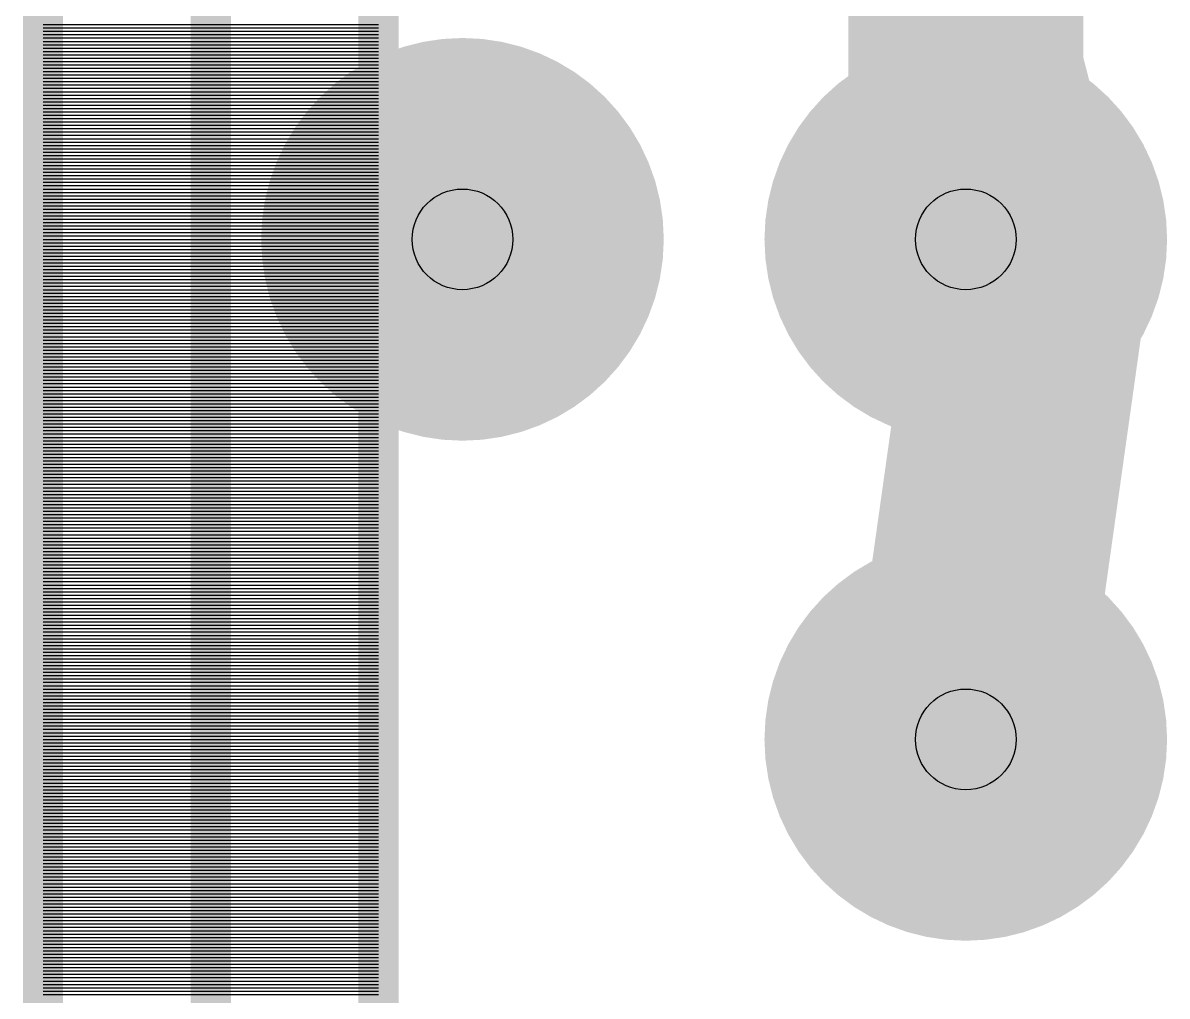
# Model space of a CAD drawing. Extents: x -1.81 to 0.88, y -1.38 to 1.44.
# Drawn here: x -1.806 to -1.465, y -0.1185 to 0.1715 of the extents above; entities that cross this region are included whole.
import ezdxf

# ---------------------------------------------------------------- set-up
doc = ezdxf.new("R2010")
doc.units = 0
doc.layers.get('0').update_dxf_attribs({"linetype": 'CONTINUOUS'})

# ---------------------------------------------------------------- blocks, each defined once
blk = doc.blocks.new('EPAD')
at = {"const_width": 0.5}
blk.add_lwpolyline([(-0.25, 0, 1), (0.25, 0, 1)], format="xyb", close=True, dxfattribs=at)

msp = doc.modelspace()

# ---------------------------------------------------------------- linework, layer by layer
for points, const_width in [([(-1.8, -1.217), (-1.8, 1.307), (-1.75, 1.307), (-1.75, -1.217), (-1.8, -1.217)], 0.012), ([(-1.75, -1.167), (-1.75, 1.257), (-1.7, 1.257), (-1.7, -1.167), (-1.75, -1.167)], 0.012), ([(-1.525, 0.207), (-1.525, 0.157), (-1.507, 0.086)], 0.07), ([(-1.507, 0.086), (-1.525, 0.107)], 0.07), ([(-1.507, 0.086), (-1.525, -0.042)], 0.07)]:
    msp.add_lwpolyline(points, dxfattribs=dict(const_width=const_width))
for points in [[(-1.8, 0.171), (-1.75, 0.171)], [(-1.75, 0.171), (-1.7, 0.171)], [(-1.8, 0.17), (-1.75, 0.17)], [(-1.8, 0.169), (-1.75, 0.169)], [(-1.8, 0.168), (-1.75, 0.168)], [(-1.75, 0.17), (-1.7, 0.17)], [(-1.75, 0.169), (-1.7, 0.169)], [(-1.75, 0.168), (-1.7, 0.168)], [(-1.8, 0.167), (-1.75, 0.167)], [(-1.8, 0.166), (-1.75, 0.166)], [(-1.8, 0.165), (-1.75, 0.165)], [(-1.8, 0.164), (-1.75, 0.164)], [(-1.75, 0.167), (-1.7, 0.167)], [(-1.75, 0.166), (-1.7, 0.166)], [(-1.75, 0.165), (-1.7, 0.165)], [(-1.75, 0.164), (-1.7, 0.164)], [(-1.8, 0.163), (-1.75, 0.163)], [(-1.8, 0.162), (-1.75, 0.162)], [(-1.8, 0.161), (-1.75, 0.161)], [(-1.75, 0.163), (-1.7, 0.163)], [(-1.75, 0.162), (-1.7, 0.162)], [(-1.75, 0.161), (-1.7, 0.161)], [(-1.8, 0.16), (-1.75, 0.16)], [(-1.8, 0.159), (-1.75, 0.159)], [(-1.8, 0.158), (-1.75, 0.158)], [(-1.8, 0.157), (-1.75, 0.157)], [(-1.75, 0.16), (-1.7, 0.16)], [(-1.75, 0.159), (-1.7, 0.159)], [(-1.75, 0.158), (-1.7, 0.158)], [(-1.75, 0.157), (-1.7, 0.157)], [(-1.8, 0.156), (-1.75, 0.156)], [(-1.8, 0.155), (-1.75, 0.155)], [(-1.8, 0.154), (-1.75, 0.154)], [(-1.75, 0.156), (-1.7, 0.156)], [(-1.75, 0.155), (-1.7, 0.155)], [(-1.75, 0.154), (-1.7, 0.154)], [(-1.8, 0.153), (-1.75, 0.153)], [(-1.8, 0.152), (-1.75, 0.152)], [(-1.8, 0.151), (-1.75, 0.151)], [(-1.75, 0.153), (-1.7, 0.153)], [(-1.75, 0.152), (-1.7, 0.152)], [(-1.75, 0.151), (-1.7, 0.151)], [(-1.8, 0.15), (-1.75, 0.15)], [(-1.8, 0.149), (-1.75, 0.149)], [(-1.8, 0.148), (-1.75, 0.148)], [(-1.8, 0.147), (-1.75, 0.147)], [(-1.75, 0.15), (-1.7, 0.15)], [(-1.75, 0.149), (-1.7, 0.149)], [(-1.75, 0.148), (-1.7, 0.148)], [(-1.75, 0.147), (-1.7, 0.147)], [(-1.8, 0.146), (-1.75, 0.146)], [(-1.8, 0.145), (-1.75, 0.145)], [(-1.8, 0.144), (-1.75, 0.144)], [(-1.75, 0.146), (-1.7, 0.146)], [(-1.75, 0.145), (-1.7, 0.145)], [(-1.75, 0.144), (-1.7, 0.144)], [(-1.8, 0.143), (-1.75, 0.143)], [(-1.8, 0.142), (-1.75, 0.142)], [(-1.8, 0.141), (-1.75, 0.141)], [(-1.8, 0.14), (-1.75, 0.14)], [(-1.75, 0.143), (-1.7, 0.143)], [(-1.75, 0.142), (-1.7, 0.142)], [(-1.75, 0.141), (-1.7, 0.141)], [(-1.75, 0.14), (-1.7, 0.14)], [(-1.8, 0.139), (-1.75, 0.139)], [(-1.8, 0.138), (-1.75, 0.138)], [(-1.8, 0.137), (-1.75, 0.137)], [(-1.75, 0.139), (-1.7, 0.139)], [(-1.75, 0.138), (-1.7, 0.138)], [(-1.75, 0.137), (-1.7, 0.137)], [(-1.8, 0.136), (-1.75, 0.136)], [(-1.8, 0.135), (-1.75, 0.135)], [(-1.8, 0.134), (-1.75, 0.134)], [(-1.8, 0.133), (-1.75, 0.133)], [(-1.75, 0.136), (-1.7, 0.136)], [(-1.75, 0.135), (-1.7, 0.135)], [(-1.75, 0.134), (-1.7, 0.134)], [(-1.75, 0.133), (-1.7, 0.133)], [(-1.8, 0.132), (-1.75, 0.132)], [(-1.8, 0.131), (-1.75, 0.131)], [(-1.8, 0.13), (-1.75, 0.13)], [(-1.75, 0.132), (-1.7, 0.132)], [(-1.75, 0.131), (-1.7, 0.131)], [(-1.75, 0.13), (-1.7, 0.13)], [(-1.8, 0.129), (-1.75, 0.129)], [(-1.8, 0.128), (-1.75, 0.128)], [(-1.8, 0.127), (-1.75, 0.127)], [(-1.75, 0.129), (-1.7, 0.129)], [(-1.75, 0.128), (-1.7, 0.128)], [(-1.75, 0.127), (-1.7, 0.127)], [(-1.8, 0.126), (-1.75, 0.126)], [(-1.8, 0.125), (-1.75, 0.125)], [(-1.8, 0.124), (-1.75, 0.124)], [(-1.8, 0.123), (-1.75, 0.123)], [(-1.75, 0.126), (-1.7, 0.126)], [(-1.75, 0.125), (-1.7, 0.125)], [(-1.75, 0.124), (-1.7, 0.124)], [(-1.75, 0.123), (-1.7, 0.123)], [(-1.8, 0.122), (-1.75, 0.122)], [(-1.8, 0.121), (-1.75, 0.121)], [(-1.8, 0.12), (-1.75, 0.12)], [(-1.75, 0.122), (-1.7, 0.122)], [(-1.75, 0.121), (-1.7, 0.121)], [(-1.75, 0.12), (-1.7, 0.12)], [(-1.8, 0.119), (-1.75, 0.119)], [(-1.8, 0.118), (-1.75, 0.118)], [(-1.8, 0.117), (-1.75, 0.117)], [(-1.8, 0.116), (-1.75, 0.116)], [(-1.75, 0.119), (-1.7, 0.119)], [(-1.75, 0.118), (-1.7, 0.118)], [(-1.75, 0.117), (-1.7, 0.117)], [(-1.75, 0.116), (-1.7, 0.116)], [(-1.8, 0.115), (-1.75, 0.115)], [(-1.8, 0.114), (-1.75, 0.114)], [(-1.8, 0.113), (-1.75, 0.113)], [(-1.75, 0.115), (-1.7, 0.115)], [(-1.75, 0.114), (-1.7, 0.114)], [(-1.75, 0.113), (-1.7, 0.113)], [(-1.8, 0.112), (-1.75, 0.112)], [(-1.8, 0.111), (-1.75, 0.111)], [(-1.8, 0.11), (-1.75, 0.11)], [(-1.75, 0.112), (-1.7, 0.112)], [(-1.75, 0.111), (-1.7, 0.111)], [(-1.75, 0.11), (-1.7, 0.11)], [(-1.8, 0.109), (-1.75, 0.109)], [(-1.8, 0.108), (-1.75, 0.108)], [(-1.8, 0.107), (-1.75, 0.107)], [(-1.8, 0.106), (-1.75, 0.106)], [(-1.75, 0.109), (-1.7, 0.109)], [(-1.75, 0.108), (-1.7, 0.108)], [(-1.75, 0.107), (-1.7, 0.107)], [(-1.75, 0.106), (-1.7, 0.106)], [(-1.8, 0.105), (-1.75, 0.105)], [(-1.8, 0.104), (-1.75, 0.104)], [(-1.8, 0.103), (-1.75, 0.103)], [(-1.75, 0.105), (-1.7, 0.105)], [(-1.75, 0.104), (-1.7, 0.104)], [(-1.75, 0.103), (-1.7, 0.103)], [(-1.8, 0.102), (-1.75, 0.102)], [(-1.8, 0.101), (-1.75, 0.101)], [(-1.8, 0.1), (-1.75, 0.1)], [(-1.8, 0.099), (-1.75, 0.099)], [(-1.75, 0.102), (-1.7, 0.102)], [(-1.75, 0.101), (-1.7, 0.101)], [(-1.75, 0.1), (-1.7, 0.1)], [(-1.75, 0.099), (-1.7, 0.099)], [(-1.8, 0.098), (-1.75, 0.098)], [(-1.8, 0.097), (-1.75, 0.097)], [(-1.8, 0.096), (-1.75, 0.096)], [(-1.75, 0.098), (-1.7, 0.098)], [(-1.75, 0.097), (-1.7, 0.097)], [(-1.75, 0.096), (-1.7, 0.096)], [(-1.8, 0.095), (-1.75, 0.095)], [(-1.8, 0.094), (-1.75, 0.094)], [(-1.8, 0.093), (-1.75, 0.093)], [(-1.75, 0.095), (-1.7, 0.095)], [(-1.75, 0.094), (-1.7, 0.094)], [(-1.75, 0.093), (-1.7, 0.093)], [(-1.8, 0.092), (-1.75, 0.092)], [(-1.8, 0.091), (-1.75, 0.091)], [(-1.8, 0.09), (-1.75, 0.09)], [(-1.8, 0.089), (-1.75, 0.089)], [(-1.75, 0.092), (-1.7, 0.092)], [(-1.75, 0.091), (-1.7, 0.091)], [(-1.75, 0.09), (-1.7, 0.09)], [(-1.75, 0.089), (-1.7, 0.089)], [(-1.8, 0.088), (-1.75, 0.088)], [(-1.8, 0.087), (-1.75, 0.087)], [(-1.8, 0.086), (-1.75, 0.086)], [(-1.75, 0.088), (-1.7, 0.088)], [(-1.75, 0.087), (-1.7, 0.087)], [(-1.75, 0.086), (-1.7, 0.086)], [(-1.8, 0.085), (-1.75, 0.085)], [(-1.8, 0.084), (-1.75, 0.084)], [(-1.8, 0.083), (-1.75, 0.083)], [(-1.8, 0.082), (-1.75, 0.082)], [(-1.75, 0.085), (-1.7, 0.085)], [(-1.75, 0.084), (-1.7, 0.084)], [(-1.75, 0.083), (-1.7, 0.083)], [(-1.75, 0.082), (-1.7, 0.082)], [(-1.8, 0.081), (-1.75, 0.081)], [(-1.8, 0.08), (-1.75, 0.08)], [(-1.8, 0.079), (-1.75, 0.079)], [(-1.75, 0.081), (-1.7, 0.081)], [(-1.75, 0.08), (-1.7, 0.08)], [(-1.75, 0.079), (-1.7, 0.079)], [(-1.8, 0.078), (-1.75, 0.078)], [(-1.8, 0.077), (-1.75, 0.077)], [(-1.8, 0.076), (-1.75, 0.076)], [(-1.75, 0.078), (-1.7, 0.078)], [(-1.75, 0.077), (-1.7, 0.077)], [(-1.75, 0.076), (-1.7, 0.076)], [(-1.8, 0.075), (-1.75, 0.075)], [(-1.8, 0.074), (-1.75, 0.074)], [(-1.8, 0.073), (-1.75, 0.073)], [(-1.8, 0.072), (-1.75, 0.072)], [(-1.75, 0.075), (-1.7, 0.075)], [(-1.75, 0.074), (-1.7, 0.074)], [(-1.75, 0.073), (-1.7, 0.073)], [(-1.75, 0.072), (-1.7, 0.072)], [(-1.8, 0.071), (-1.75, 0.071)], [(-1.8, 0.07), (-1.75, 0.07)], [(-1.8, 0.069), (-1.75, 0.069)], [(-1.75, 0.071), (-1.7, 0.071)], [(-1.75, 0.07), (-1.7, 0.07)], [(-1.75, 0.069), (-1.7, 0.069)], [(-1.8, 0.068), (-1.75, 0.068)], [(-1.8, 0.067), (-1.75, 0.067)], [(-1.8, 0.066), (-1.75, 0.066)], [(-1.8, 0.065), (-1.75, 0.065)], [(-1.75, 0.068), (-1.7, 0.068)], [(-1.75, 0.067), (-1.7, 0.067)], [(-1.75, 0.066), (-1.7, 0.066)], [(-1.75, 0.065), (-1.7, 0.065)], [(-1.8, 0.064), (-1.75, 0.064)], [(-1.8, 0.063), (-1.75, 0.063)], [(-1.8, 0.062), (-1.75, 0.062)], [(-1.75, 0.064), (-1.7, 0.064)], [(-1.75, 0.063), (-1.7, 0.063)], [(-1.75, 0.062), (-1.7, 0.062)], [(-1.8, 0.061), (-1.75, 0.061)], [(-1.8, 0.06), (-1.75, 0.06)], [(-1.8, 0.059), (-1.75, 0.059)], [(-1.8, 0.058), (-1.75, 0.058)], [(-1.75, 0.061), (-1.7, 0.061)], [(-1.75, 0.06), (-1.7, 0.06)], [(-1.75, 0.059), (-1.7, 0.059)], [(-1.75, 0.058), (-1.7, 0.058)], [(-1.8, 0.057), (-1.75, 0.057)], [(-1.8, 0.056), (-1.75, 0.056)], [(-1.8, 0.055), (-1.75, 0.055)], [(-1.75, 0.057), (-1.7, 0.057)], [(-1.75, 0.056), (-1.7, 0.056)], [(-1.75, 0.055), (-1.7, 0.055)], [(-1.8, 0.054), (-1.75, 0.054)], [(-1.8, 0.053), (-1.75, 0.053)], [(-1.8, 0.052), (-1.75, 0.052)], [(-1.75, 0.054), (-1.7, 0.054)], [(-1.75, 0.053), (-1.7, 0.053)], [(-1.75, 0.052), (-1.7, 0.052)], [(-1.8, 0.051), (-1.75, 0.051)], [(-1.8, 0.05), (-1.75, 0.05)], [(-1.8, 0.049), (-1.75, 0.049)], [(-1.8, 0.048), (-1.75, 0.048)], [(-1.75, 0.051), (-1.7, 0.051)], [(-1.75, 0.05), (-1.7, 0.05)], [(-1.75, 0.049), (-1.7, 0.049)], [(-1.75, 0.048), (-1.7, 0.048)], [(-1.8, 0.047), (-1.75, 0.047)], [(-1.8, 0.046), (-1.75, 0.046)], [(-1.8, 0.045), (-1.75, 0.045)], [(-1.75, 0.047), (-1.7, 0.047)], [(-1.75, 0.046), (-1.7, 0.046)], [(-1.75, 0.045), (-1.7, 0.045)], [(-1.8, 0.044), (-1.75, 0.044)], [(-1.8, 0.043), (-1.75, 0.043)], [(-1.8, 0.042), (-1.75, 0.042)], [(-1.8, 0.041), (-1.75, 0.041)], [(-1.75, 0.044), (-1.7, 0.044)], [(-1.75, 0.043), (-1.7, 0.043)], [(-1.75, 0.042), (-1.7, 0.042)], [(-1.75, 0.041), (-1.7, 0.041)], [(-1.8, 0.04), (-1.75, 0.04)], [(-1.8, 0.039), (-1.75, 0.039)], [(-1.8, 0.038), (-1.75, 0.038)], [(-1.75, 0.04), (-1.7, 0.04)], [(-1.75, 0.039), (-1.7, 0.039)], [(-1.75, 0.038), (-1.7, 0.038)], [(-1.8, 0.037), (-1.75, 0.037)], [(-1.8, 0.036), (-1.75, 0.036)], [(-1.8, 0.035), (-1.75, 0.035)], [(-1.75, 0.037), (-1.7, 0.037)], [(-1.75, 0.036), (-1.7, 0.036)], [(-1.75, 0.035), (-1.7, 0.035)], [(-1.8, 0.034), (-1.75, 0.034)], [(-1.8, 0.033), (-1.75, 0.033)], [(-1.8, 0.032), (-1.75, 0.032)], [(-1.8, 0.031), (-1.75, 0.031)], [(-1.75, 0.034), (-1.7, 0.034)], [(-1.75, 0.033), (-1.7, 0.033)], [(-1.75, 0.032), (-1.7, 0.032)], [(-1.75, 0.031), (-1.7, 0.031)], [(-1.8, 0.03), (-1.75, 0.03)], [(-1.8, 0.029), (-1.75, 0.029)], [(-1.8, 0.028), (-1.75, 0.028)], [(-1.75, 0.03), (-1.7, 0.03)], [(-1.75, 0.029), (-1.7, 0.029)], [(-1.75, 0.028), (-1.7, 0.028)], [(-1.8, 0.027), (-1.75, 0.027)], [(-1.8, 0.026), (-1.75, 0.026)], [(-1.8, 0.025), (-1.75, 0.025)], [(-1.8, 0.024), (-1.75, 0.024)], [(-1.75, 0.027), (-1.7, 0.027)], [(-1.75, 0.026), (-1.7, 0.026)], [(-1.75, 0.025), (-1.7, 0.025)], [(-1.75, 0.024), (-1.7, 0.024)], [(-1.8, 0.023), (-1.75, 0.023)], [(-1.8, 0.022), (-1.75, 0.022)], [(-1.8, 0.021), (-1.75, 0.021)], [(-1.75, 0.023), (-1.7, 0.023)], [(-1.75, 0.022), (-1.7, 0.022)], [(-1.75, 0.021), (-1.7, 0.021)], [(-1.8, 0.02), (-1.75, 0.02)], [(-1.8, 0.019), (-1.75, 0.019)], [(-1.8, 0.018), (-1.75, 0.018)], [(-1.75, 0.02), (-1.7, 0.02)], [(-1.75, 0.019), (-1.7, 0.019)], [(-1.75, 0.018), (-1.7, 0.018)], [(-1.8, 0.017), (-1.75, 0.017)], [(-1.8, 0.016), (-1.75, 0.016)], [(-1.8, 0.015), (-1.75, 0.015)], [(-1.8, 0.014), (-1.75, 0.014)], [(-1.75, 0.017), (-1.7, 0.017)], [(-1.75, 0.016), (-1.7, 0.016)], [(-1.75, 0.015), (-1.7, 0.015)], [(-1.75, 0.014), (-1.7, 0.014)], [(-1.8, 0.013), (-1.75, 0.013)], [(-1.8, 0.012), (-1.75, 0.012)], [(-1.8, 0.011), (-1.75, 0.011)], [(-1.75, 0.013), (-1.7, 0.013)], [(-1.75, 0.012), (-1.7, 0.012)], [(-1.75, 0.011), (-1.7, 0.011)], [(-1.8, 0.01), (-1.75, 0.01)], [(-1.8, 0.009), (-1.75, 0.009)], [(-1.8, 0.008), (-1.75, 0.008)], [(-1.8, 0.007), (-1.75, 0.007)], [(-1.75, 0.01), (-1.7, 0.01)], [(-1.75, 0.009), (-1.7, 0.009)], [(-1.75, 0.008), (-1.7, 0.008)], [(-1.75, 0.007), (-1.7, 0.007)], [(-1.8, 0.006), (-1.75, 0.006)], [(-1.8, 0.005), (-1.75, 0.005)], [(-1.8, 0.004), (-1.75, 0.004)], [(-1.75, 0.006), (-1.7, 0.006)], [(-1.75, 0.005), (-1.7, 0.005)], [(-1.75, 0.004), (-1.7, 0.004)], [(-1.8, 0.003), (-1.75, 0.003)], [(-1.8, 0.002), (-1.75, 0.002)], [(-1.8, 0.001), (-1.75, 0.001)], [(-1.8, 0), (-1.75, 0)], [(-1.75, 0.003), (-1.7, 0.003)], [(-1.75, 0.002), (-1.7, 0.002)], [(-1.75, 0.001), (-1.7, 0.001)], [(-1.75, 0), (-1.7, 0)], [(-1.8, -0.001), (-1.75, -0.001)], [(-1.8, -0.002), (-1.75, -0.002)], [(-1.8, -0.003), (-1.75, -0.003)], [(-1.75, -0.001), (-1.7, -0.001)], [(-1.75, -0.002), (-1.7, -0.002)], [(-1.75, -0.003), (-1.7, -0.003)], [(-1.8, -0.004), (-1.75, -0.004)], [(-1.8, -0.005), (-1.75, -0.005)], [(-1.8, -0.006), (-1.75, -0.006)], [(-1.75, -0.004), (-1.7, -0.004)], [(-1.75, -0.005), (-1.7, -0.005)], [(-1.75, -0.006), (-1.7, -0.006)], [(-1.8, -0.007), (-1.75, -0.007)], [(-1.8, -0.008), (-1.75, -0.008)], [(-1.8, -0.009), (-1.75, -0.009)], [(-1.8, -0.01), (-1.75, -0.01)], [(-1.75, -0.007), (-1.7, -0.007)], [(-1.75, -0.008), (-1.7, -0.008)], [(-1.75, -0.009), (-1.7, -0.009)], [(-1.75, -0.01), (-1.7, -0.01)], [(-1.8, -0.011), (-1.75, -0.011)], [(-1.8, -0.012), (-1.75, -0.012)], [(-1.8, -0.013), (-1.75, -0.013)], [(-1.75, -0.011), (-1.7, -0.011)], [(-1.75, -0.012), (-1.7, -0.012)], [(-1.75, -0.013), (-1.7, -0.013)], [(-1.8, -0.014), (-1.75, -0.014)], [(-1.8, -0.015), (-1.75, -0.015)], [(-1.8, -0.016), (-1.75, -0.016)], [(-1.8, -0.017), (-1.75, -0.017)], [(-1.75, -0.014), (-1.7, -0.014)], [(-1.75, -0.015), (-1.7, -0.015)], [(-1.75, -0.016), (-1.7, -0.016)], [(-1.75, -0.017), (-1.7, -0.017)], [(-1.8, -0.018), (-1.75, -0.018)], [(-1.8, -0.019), (-1.75, -0.019)], [(-1.8, -0.02), (-1.75, -0.02)], [(-1.75, -0.018), (-1.7, -0.018)], [(-1.75, -0.019), (-1.7, -0.019)], [(-1.75, -0.02), (-1.7, -0.02)], [(-1.8, -0.021), (-1.75, -0.021)], [(-1.8, -0.022), (-1.75, -0.022)], [(-1.8, -0.023), (-1.75, -0.023)], [(-1.75, -0.021), (-1.7, -0.021)], [(-1.75, -0.022), (-1.7, -0.022)], [(-1.75, -0.023), (-1.7, -0.023)], [(-1.8, -0.024), (-1.75, -0.024)], [(-1.8, -0.025), (-1.75, -0.025)], [(-1.8, -0.026), (-1.75, -0.026)], [(-1.8, -0.027), (-1.75, -0.027)], [(-1.75, -0.024), (-1.7, -0.024)], [(-1.75, -0.025), (-1.7, -0.025)], [(-1.75, -0.026), (-1.7, -0.026)], [(-1.75, -0.027), (-1.7, -0.027)], [(-1.8, -0.028), (-1.75, -0.028)], [(-1.8, -0.029), (-1.75, -0.029)], [(-1.8, -0.03), (-1.75, -0.03)], [(-1.75, -0.028), (-1.7, -0.028)], [(-1.75, -0.029), (-1.7, -0.029)], [(-1.75, -0.03), (-1.7, -0.03)], [(-1.8, -0.031), (-1.75, -0.031)], [(-1.8, -0.032), (-1.75, -0.032)], [(-1.8, -0.033), (-1.75, -0.033)], [(-1.8, -0.034), (-1.75, -0.034)], [(-1.75, -0.031), (-1.7, -0.031)], [(-1.75, -0.032), (-1.7, -0.032)], [(-1.75, -0.033), (-1.7, -0.033)], [(-1.75, -0.034), (-1.7, -0.034)], [(-1.8, -0.035), (-1.75, -0.035)], [(-1.8, -0.036), (-1.75, -0.036)], [(-1.8, -0.037), (-1.75, -0.037)], [(-1.75, -0.035), (-1.7, -0.035)], [(-1.75, -0.036), (-1.7, -0.036)], [(-1.75, -0.037), (-1.7, -0.037)], [(-1.8, -0.038), (-1.75, -0.038)], [(-1.8, -0.039), (-1.75, -0.039)], [(-1.8, -0.04), (-1.75, -0.04)], [(-1.75, -0.038), (-1.7, -0.038)], [(-1.75, -0.039), (-1.7, -0.039)], [(-1.75, -0.04), (-1.7, -0.04)], [(-1.8, -0.041), (-1.75, -0.041)], [(-1.8, -0.042), (-1.75, -0.042)], [(-1.8, -0.043), (-1.75, -0.043)], [(-1.8, -0.044), (-1.75, -0.044)], [(-1.75, -0.041), (-1.7, -0.041)], [(-1.75, -0.042), (-1.7, -0.042)], [(-1.75, -0.043), (-1.7, -0.043)], [(-1.75, -0.044), (-1.7, -0.044)], [(-1.8, -0.045), (-1.75, -0.045)], [(-1.8, -0.046), (-1.75, -0.046)], [(-1.8, -0.047), (-1.75, -0.047)], [(-1.75, -0.045), (-1.7, -0.045)], [(-1.75, -0.046), (-1.7, -0.046)], [(-1.75, -0.047), (-1.7, -0.047)], [(-1.8, -0.048), (-1.75, -0.048)], [(-1.8, -0.049), (-1.75, -0.049)], [(-1.8, -0.05), (-1.75, -0.05)], [(-1.8, -0.051), (-1.75, -0.051)], [(-1.75, -0.048), (-1.7, -0.048)], [(-1.75, -0.049), (-1.7, -0.049)], [(-1.75, -0.05), (-1.7, -0.05)], [(-1.75, -0.051), (-1.7, -0.051)], [(-1.8, -0.052), (-1.75, -0.052)], [(-1.8, -0.053), (-1.75, -0.053)], [(-1.8, -0.054), (-1.75, -0.054)], [(-1.75, -0.052), (-1.7, -0.052)], [(-1.75, -0.053), (-1.7, -0.053)], [(-1.75, -0.054), (-1.7, -0.054)], [(-1.8, -0.055), (-1.75, -0.055)], [(-1.8, -0.056), (-1.75, -0.056)], [(-1.8, -0.057), (-1.75, -0.057)], [(-1.75, -0.055), (-1.7, -0.055)], [(-1.75, -0.056), (-1.7, -0.056)], [(-1.75, -0.057), (-1.7, -0.057)], [(-1.8, -0.058), (-1.75, -0.058)], [(-1.8, -0.059), (-1.75, -0.059)], [(-1.8, -0.06), (-1.75, -0.06)], [(-1.8, -0.061), (-1.75, -0.061)], [(-1.75, -0.058), (-1.7, -0.058)], [(-1.75, -0.059), (-1.7, -0.059)], [(-1.75, -0.06), (-1.7, -0.06)], [(-1.75, -0.061), (-1.7, -0.061)], [(-1.8, -0.062), (-1.75, -0.062)], [(-1.8, -0.063), (-1.75, -0.063)], [(-1.8, -0.064), (-1.75, -0.064)], [(-1.75, -0.062), (-1.7, -0.062)], [(-1.75, -0.063), (-1.7, -0.063)], [(-1.75, -0.064), (-1.7, -0.064)], [(-1.8, -0.065), (-1.75, -0.065)], [(-1.8, -0.066), (-1.75, -0.066)], [(-1.8, -0.067), (-1.75, -0.067)], [(-1.8, -0.068), (-1.75, -0.068)], [(-1.75, -0.065), (-1.7, -0.065)], [(-1.75, -0.066), (-1.7, -0.066)], [(-1.75, -0.067), (-1.7, -0.067)], [(-1.75, -0.068), (-1.7, -0.068)], [(-1.8, -0.069), (-1.75, -0.069)], [(-1.8, -0.07), (-1.75, -0.07)], [(-1.8, -0.071), (-1.75, -0.071)], [(-1.75, -0.069), (-1.7, -0.069)], [(-1.75, -0.07), (-1.7, -0.07)], [(-1.75, -0.071), (-1.7, -0.071)], [(-1.8, -0.072), (-1.75, -0.072)], [(-1.8, -0.073), (-1.75, -0.073)], [(-1.8, -0.074), (-1.75, -0.074)], [(-1.8, -0.075), (-1.75, -0.075)], [(-1.75, -0.072), (-1.7, -0.072)], [(-1.75, -0.073), (-1.7, -0.073)], [(-1.75, -0.074), (-1.7, -0.074)], [(-1.75, -0.075), (-1.7, -0.075)], [(-1.8, -0.076), (-1.75, -0.076)], [(-1.8, -0.077), (-1.75, -0.077)], [(-1.8, -0.078), (-1.75, -0.078)], [(-1.75, -0.076), (-1.7, -0.076)], [(-1.75, -0.077), (-1.7, -0.077)], [(-1.75, -0.078), (-1.7, -0.078)], [(-1.8, -0.079), (-1.75, -0.079)], [(-1.8, -0.08), (-1.75, -0.08)], [(-1.8, -0.081), (-1.75, -0.081)], [(-1.75, -0.079), (-1.7, -0.079)], [(-1.75, -0.08), (-1.7, -0.08)], [(-1.75, -0.081), (-1.7, -0.081)], [(-1.8, -0.082), (-1.75, -0.082)], [(-1.8, -0.083), (-1.75, -0.083)], [(-1.8, -0.084), (-1.75, -0.084)], [(-1.8, -0.085), (-1.75, -0.085)], [(-1.75, -0.082), (-1.7, -0.082)], [(-1.75, -0.083), (-1.7, -0.083)], [(-1.75, -0.084), (-1.7, -0.084)], [(-1.75, -0.085), (-1.7, -0.085)], [(-1.8, -0.086), (-1.75, -0.086)], [(-1.8, -0.087), (-1.75, -0.087)], [(-1.8, -0.088), (-1.75, -0.088)], [(-1.75, -0.086), (-1.7, -0.086)], [(-1.75, -0.087), (-1.7, -0.087)], [(-1.75, -0.088), (-1.7, -0.088)], [(-1.8, -0.089), (-1.75, -0.089)], [(-1.8, -0.09), (-1.75, -0.09)], [(-1.8, -0.091), (-1.75, -0.091)], [(-1.8, -0.092), (-1.75, -0.092)], [(-1.75, -0.089), (-1.7, -0.089)], [(-1.75, -0.09), (-1.7, -0.09)], [(-1.75, -0.091), (-1.7, -0.091)], [(-1.75, -0.092), (-1.7, -0.092)], [(-1.8, -0.093), (-1.75, -0.093)], [(-1.8, -0.094), (-1.75, -0.094)], [(-1.8, -0.095), (-1.75, -0.095)], [(-1.75, -0.093), (-1.7, -0.093)], [(-1.75, -0.094), (-1.7, -0.094)], [(-1.75, -0.095), (-1.7, -0.095)], [(-1.8, -0.096), (-1.75, -0.096)], [(-1.8, -0.097), (-1.75, -0.097)], [(-1.8, -0.098), (-1.75, -0.098)], [(-1.75, -0.096), (-1.7, -0.096)], [(-1.75, -0.097), (-1.7, -0.097)], [(-1.75, -0.098), (-1.7, -0.098)], [(-1.8, -0.099), (-1.75, -0.099)], [(-1.8, -0.1), (-1.75, -0.1)], [(-1.8, -0.101), (-1.75, -0.101)], [(-1.8, -0.102), (-1.75, -0.102)], [(-1.75, -0.099), (-1.7, -0.099)], [(-1.75, -0.1), (-1.7, -0.1)], [(-1.75, -0.101), (-1.7, -0.101)], [(-1.75, -0.102), (-1.7, -0.102)], [(-1.8, -0.103), (-1.75, -0.103)], [(-1.8, -0.104), (-1.75, -0.104)], [(-1.8, -0.105), (-1.75, -0.105)], [(-1.75, -0.103), (-1.7, -0.103)], [(-1.75, -0.104), (-1.7, -0.104)], [(-1.75, -0.105), (-1.7, -0.105)], [(-1.8, -0.106), (-1.75, -0.106)], [(-1.8, -0.107), (-1.75, -0.107)], [(-1.8, -0.108), (-1.75, -0.108)], [(-1.8, -0.109), (-1.75, -0.109)], [(-1.75, -0.106), (-1.7, -0.106)], [(-1.75, -0.107), (-1.7, -0.107)], [(-1.75, -0.108), (-1.7, -0.108)], [(-1.75, -0.109), (-1.7, -0.109)], [(-1.8, -0.11), (-1.75, -0.11)], [(-1.8, -0.111), (-1.75, -0.111)], [(-1.8, -0.112), (-1.75, -0.112)], [(-1.75, -0.11), (-1.7, -0.11)], [(-1.75, -0.111), (-1.7, -0.111)], [(-1.75, -0.112), (-1.7, -0.112)], [(-1.8, -0.113), (-1.75, -0.113)], [(-1.8, -0.114), (-1.75, -0.114)], [(-1.8, -0.115), (-1.75, -0.115)], [(-1.75, -0.113), (-1.7, -0.113)], [(-1.75, -0.114), (-1.7, -0.114)], [(-1.75, -0.115), (-1.7, -0.115)], [(-1.8, -0.116), (-1.75, -0.116)], [(-1.8, -0.117), (-1.75, -0.117)], [(-1.8, -0.118), (-1.75, -0.118)], [(-1.75, -0.116), (-1.7, -0.116)], [(-1.75, -0.117), (-1.7, -0.117)], [(-1.75, -0.118), (-1.7, -0.118)]]:
    msp.add_lwpolyline(points)
for centre in [(-1.675, 0.107), (-1.525, 0.107), (-1.525, -0.042)]:
    msp.add_circle(centre, 0.015)

# ---------------------------------------------------------------- block references
at = {"xscale": 0.12, "yscale": 0.12}
for p in [(-1.675, 0.107), (-1.525, 0.107), (-1.525, -0.042)]:
    msp.add_blockref('EPAD', p, dxfattribs=at)

doc.saveas('drawing.dxf')
